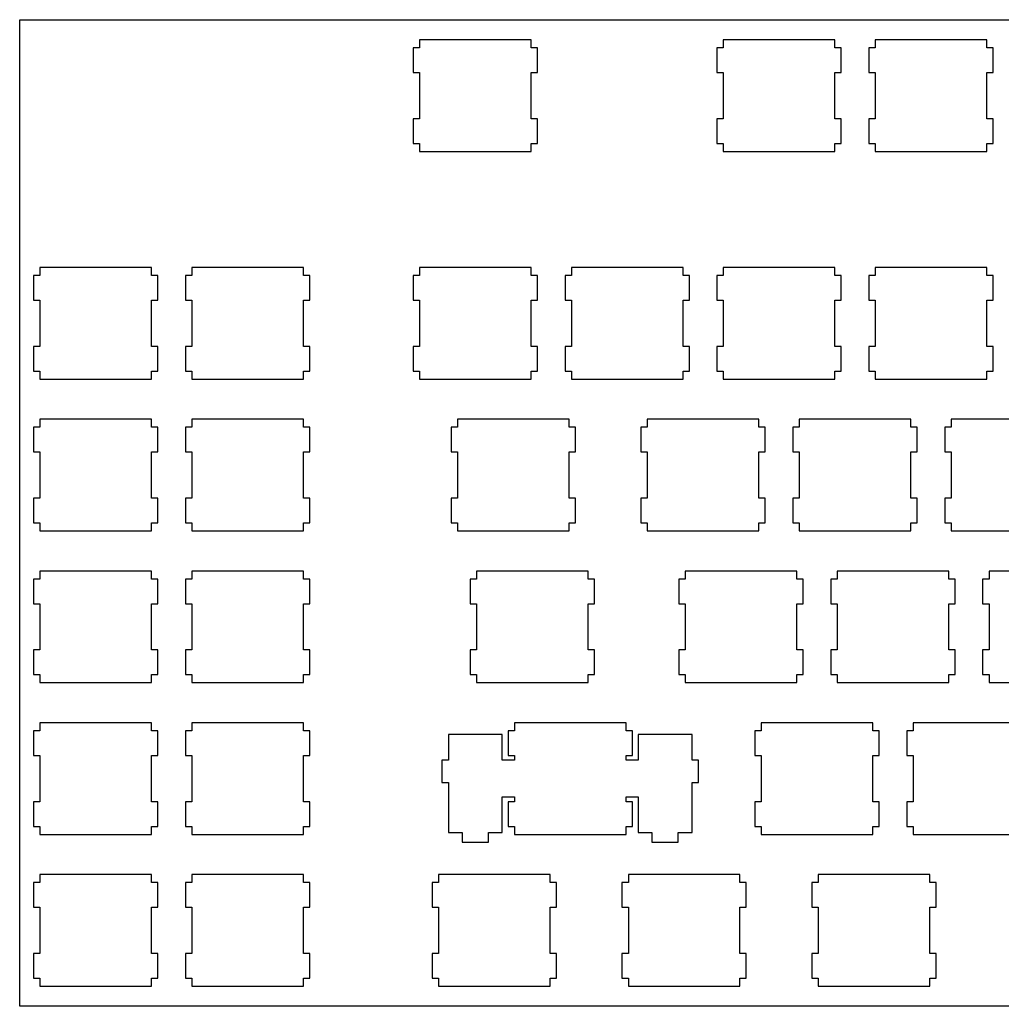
# Model space of a CAD drawing. Extents: x 0 to 476, y 0 to 124.
# Drawn here: x 0.1 to 123.3, y 0.3 to 124.1 of the extents above; entities that cross this region are included whole.
import ezdxf

# ---------------------------------------------------------------- set-up
doc = ezdxf.new("R2010")
doc.units = 0
doc.layers.get('0').update_dxf_attribs({"linetype": 'CONTINUOUS'})

msp = doc.modelspace()

# ---------------------------------------------------------------- linework, layer by layer
at = {"color": 0}
for p, q in [((0.09508, 124.083), (476.345, 124.083)), ((0.09508, 0.25769), (0.09508, 124.083)), ((50.2447, 121.558), (50.2447, 120.558)), ((64.244, 121.558), (50.2447, 121.558)), ((64.244, 120.558), (64.244, 121.558)), ((88.3447, 121.558), (88.3447, 120.558)), ((102.344, 121.558), (88.3447, 121.558)), ((102.344, 120.558), (102.344, 121.558)), ((107.395, 121.558), (107.395, 120.558)), ((121.394, 121.558), (107.395, 121.558)), ((121.394, 120.558), (121.394, 121.558)), ((50.2447, 120.558), (49.4439, 120.558)), ((49.4439, 120.558), (49.4439, 117.458)), ((65.0448, 120.558), (64.244, 120.558)), ((65.0448, 117.458), (65.0448, 120.558)), ((88.3447, 120.558), (87.5439, 120.558)), ((87.5439, 120.558), (87.5439, 117.458)), ((103.145, 120.558), (102.344, 120.558)), ((103.145, 117.458), (103.145, 120.558)), ((107.395, 120.558), (106.594, 120.558)), ((106.594, 120.558), (106.594, 117.458)), ((122.195, 120.558), (121.394, 120.558)), ((122.195, 117.458), (122.195, 120.558)), ((49.4439, 117.458), (50.2447, 117.458)), ((50.2447, 117.458), (50.2447, 111.658)), ((64.244, 111.658), (64.244, 117.458)), ((64.244, 117.458), (65.0448, 117.458)), ((87.5439, 117.458), (88.3447, 117.458)), ((88.3447, 117.458), (88.3447, 111.658)), ((102.344, 111.658), (102.344, 117.458)), ((102.344, 117.458), (103.145, 117.458)), ((106.594, 117.458), (107.395, 117.458)), ((107.395, 117.458), (107.395, 111.658)), ((121.394, 111.658), (121.394, 117.458)), ((121.394, 117.458), (122.195, 117.458)), ((50.2447, 111.658), (49.4439, 111.658)), ((49.4439, 111.658), (49.4439, 108.558)), ((65.0448, 111.658), (64.244, 111.658)), ((65.0448, 108.558), (65.0448, 111.658)), ((88.3447, 111.658), (87.5439, 111.658)), ((87.5439, 111.658), (87.5439, 108.558)), ((103.145, 111.658), (102.344, 111.658)), ((103.145, 108.558), (103.145, 111.658)), ((107.395, 111.658), (106.594, 111.658)), ((106.594, 111.658), (106.594, 108.558)), ((122.195, 111.658), (121.394, 111.658)), ((122.195, 108.558), (122.195, 111.658)), ((49.4439, 108.558), (50.2447, 108.558)), ((50.2447, 108.558), (50.2447, 107.559)), ((64.244, 107.559), (64.244, 108.558)), ((64.244, 108.558), (65.0448, 108.558)), ((87.5439, 108.558), (88.3447, 108.558)), ((88.3447, 108.558), (88.3447, 107.559)), ((102.344, 107.559), (102.344, 108.558)), ((102.344, 108.558), (103.145, 108.558)), ((106.594, 108.558), (107.395, 108.558)), ((107.395, 108.558), (107.395, 107.559)), ((121.394, 107.559), (121.394, 108.558)), ((121.394, 108.558), (122.195, 108.558)), ((50.2447, 107.559), (64.244, 107.559)), ((88.3447, 107.559), (102.344, 107.559)), ((107.395, 107.559), (121.394, 107.559)), ((2.61965, 92.9831), (2.61965, 91.9826)), ((16.6192, 92.9831), (2.61965, 92.9831)), ((16.6192, 91.9826), (16.6192, 92.9831)), ((21.6697, 92.9831), (21.6697, 91.9826)), ((35.669, 92.9831), (21.6697, 92.9831)), ((35.669, 91.9826), (35.669, 92.9831)), ((50.2447, 92.9831), (50.2447, 91.9826)), ((64.244, 92.9831), (50.2447, 92.9831)), ((64.244, 91.9826), (64.244, 92.9831)), ((69.2947, 92.9831), (69.2947, 91.9826)), ((83.294, 92.9831), (69.2947, 92.9831)), ((83.294, 91.9826), (83.294, 92.9831)), ((88.3447, 92.9831), (88.3447, 91.9826)), ((102.344, 92.9831), (88.3447, 92.9831)), ((102.344, 91.9826), (102.344, 92.9831)), ((107.395, 92.9831), (107.395, 91.9826)), ((121.394, 92.9831), (107.395, 92.9831)), ((121.394, 91.9826), (121.394, 92.9831)), ((2.61965, 91.9826), (1.81901, 91.9826)), ((1.81901, 91.9826), (1.81901, 88.8834)), ((17.4198, 91.9826), (16.6192, 91.9826)), ((17.4198, 88.8834), (17.4198, 91.9826)), ((21.6697, 91.9826), (20.869, 91.9826)), ((20.869, 91.9826), (20.869, 88.8834)), ((36.4698, 91.9826), (35.669, 91.9826)), ((36.4698, 88.8834), (36.4698, 91.9826)), ((50.2447, 91.9826), (49.4439, 91.9826)), ((49.4439, 91.9826), (49.4439, 88.8834)), ((65.0448, 91.9826), (64.244, 91.9826)), ((65.0448, 88.8834), (65.0448, 91.9826)), ((69.2947, 91.9826), (68.4939, 91.9826)), ((68.4939, 91.9826), (68.4939, 88.8834)), ((84.0948, 91.9826), (83.294, 91.9826)), ((84.0948, 88.8834), (84.0948, 91.9826)), ((88.3447, 91.9826), (87.5439, 91.9826)), ((87.5439, 91.9826), (87.5439, 88.8834)), ((103.145, 91.9826), (102.344, 91.9826)), ((103.145, 88.8834), (103.145, 91.9826)), ((107.395, 91.9826), (106.594, 91.9826)), ((106.594, 91.9826), (106.594, 88.8834)), ((122.195, 91.9826), (121.394, 91.9826)), ((122.195, 88.8834), (122.195, 91.9826)), ((1.81901, 88.8834), (2.61965, 88.8834)), ((2.61965, 88.8834), (2.61965, 83.0834)), ((16.6192, 83.0834), (16.6192, 88.8834)), ((16.6192, 88.8834), (17.4198, 88.8834)), ((20.869, 88.8834), (21.6697, 88.8834)), ((21.6697, 88.8834), (21.6697, 83.0834)), ((35.669, 83.0834), (35.669, 88.8834)), ((35.669, 88.8834), (36.4698, 88.8834)), ((49.4439, 88.8834), (50.2447, 88.8834)), ((50.2447, 88.8834), (50.2447, 83.0834)), ((64.244, 83.0834), (64.244, 88.8834)), ((64.244, 88.8834), (65.0448, 88.8834)), ((68.4939, 88.8834), (69.2947, 88.8834)), ((69.2947, 88.8834), (69.2947, 83.0834)), ((83.294, 83.0834), (83.294, 88.8834)), ((83.294, 88.8834), (84.0948, 88.8834)), ((87.5439, 88.8834), (88.3447, 88.8834)), ((88.3447, 88.8834), (88.3447, 83.0834)), ((102.344, 83.0834), (102.344, 88.8834)), ((102.344, 88.8834), (103.145, 88.8834)), ((106.594, 88.8834), (107.395, 88.8834)), ((107.395, 88.8834), (107.395, 83.0834)), ((121.394, 83.0834), (121.394, 88.8834)), ((121.394, 88.8834), (122.195, 88.8834)), ((2.61965, 83.0834), (1.81901, 83.0834)), ((1.81901, 83.0834), (1.81901, 79.9828)), ((17.4198, 83.0834), (16.6192, 83.0834)), ((17.4198, 79.9828), (17.4198, 83.0834)), ((21.6697, 83.0834), (20.869, 83.0834)), ((20.869, 83.0834), (20.869, 79.9828)), ((36.4698, 83.0834), (35.669, 83.0834)), ((36.4698, 79.9828), (36.4698, 83.0834)), ((50.2447, 83.0834), (49.4439, 83.0834)), ((49.4439, 83.0834), (49.4439, 79.9828)), ((65.0448, 83.0834), (64.244, 83.0834)), ((65.0448, 79.9828), (65.0448, 83.0834)), ((69.2947, 83.0834), (68.4939, 83.0834)), ((68.4939, 83.0834), (68.4939, 79.9828)), ((84.0948, 83.0834), (83.294, 83.0834)), ((84.0948, 79.9828), (84.0948, 83.0834)), ((88.3447, 83.0834), (87.5439, 83.0834)), ((87.5439, 83.0834), (87.5439, 79.9828)), ((103.145, 83.0834), (102.344, 83.0834)), ((103.145, 79.9828), (103.145, 83.0834)), ((107.395, 83.0834), (106.594, 83.0834)), ((106.594, 83.0834), (106.594, 79.9828)), ((122.195, 83.0834), (121.394, 83.0834)), ((122.195, 79.9828), (122.195, 83.0834)), ((1.81901, 79.9828), (2.61965, 79.9828)), ((2.61965, 79.9828), (2.61965, 78.9838)), ((16.6192, 78.9838), (16.6192, 79.9828)), ((16.6192, 79.9828), (17.4198, 79.9828)), ((20.869, 79.9828), (21.6697, 79.9828)), ((21.6697, 79.9828), (21.6697, 78.9838)), ((35.669, 78.9838), (35.669, 79.9828)), ((35.669, 79.9828), (36.4698, 79.9828)), ((49.4439, 79.9828), (50.2447, 79.9828)), ((50.2447, 79.9828), (50.2447, 78.9838)), ((64.244, 78.9838), (64.244, 79.9828)), ((64.244, 79.9828), (65.0448, 79.9828)), ((68.4939, 79.9828), (69.2947, 79.9828)), ((69.2947, 79.9828), (69.2947, 78.9838)), ((83.294, 78.9838), (83.294, 79.9828)), ((83.294, 79.9828), (84.0948, 79.9828)), ((87.5439, 79.9828), (88.3447, 79.9828)), ((88.3447, 79.9828), (88.3447, 78.9838)), ((102.344, 78.9838), (102.344, 79.9828)), ((102.344, 79.9828), (103.145, 79.9828)), ((106.594, 79.9828), (107.395, 79.9828)), ((107.395, 79.9828), (107.395, 78.9838)), ((121.394, 78.9838), (121.394, 79.9828)), ((121.394, 79.9828), (122.195, 79.9828)), ((2.61965, 78.9838), (16.6192, 78.9838)), ((21.6697, 78.9838), (35.669, 78.9838)), ((50.2447, 78.9838), (64.244, 78.9838)), ((69.2947, 78.9838), (83.294, 78.9838)), ((88.3447, 78.9838), (102.344, 78.9838)), ((107.395, 78.9838), (121.394, 78.9838)), ((2.61965, 73.9331), (2.61965, 72.9326)), ((16.6192, 73.9331), (2.61965, 73.9331)), ((16.6192, 72.9326), (16.6192, 73.9331)), ((21.6697, 73.9331), (21.6697, 72.9326)), ((35.669, 73.9331), (21.6697, 73.9331)), ((35.669, 72.9326), (35.669, 73.9331)), ((55.0072, 73.9331), (55.0072, 72.9326)), ((69.0065, 73.9331), (55.0072, 73.9331)), ((69.0065, 72.9326), (69.0065, 73.9331)), ((78.8197, 73.9331), (78.8197, 72.9326)), ((92.819, 73.9331), (78.8197, 73.9331)), ((92.819, 72.9326), (92.819, 73.9331)), ((97.8697, 73.9331), (97.8697, 72.9326)), ((111.869, 73.9331), (97.8697, 73.9331)), ((111.869, 72.9326), (111.869, 73.9331)), ((116.92, 73.9331), (116.92, 72.9326)), ((130.919, 73.9331), (116.92, 73.9331)), ((2.61965, 72.9326), (1.81901, 72.9326)), ((1.81901, 72.9326), (1.81901, 69.8334)), ((17.4198, 72.9326), (16.6192, 72.9326)), ((17.4198, 69.8334), (17.4198, 72.9326)), ((21.6697, 72.9326), (20.869, 72.9326)), ((20.869, 72.9326), (20.869, 69.8334)), ((36.4698, 72.9326), (35.669, 72.9326)), ((36.4698, 69.8334), (36.4698, 72.9326)), ((55.0072, 72.9326), (54.2064, 72.9326)), ((54.2064, 72.9326), (54.2064, 69.8334)), ((69.8059, 72.9326), (69.0065, 72.9326)), ((69.8059, 69.8334), (69.8059, 72.9326)), ((78.8197, 72.9326), (78.0189, 72.9326)), ((78.0189, 72.9326), (78.0189, 69.8334)), ((93.6198, 72.9326), (92.819, 72.9326)), ((93.6198, 69.8334), (93.6198, 72.9326)), ((97.8697, 72.9326), (97.0689, 72.9326)), ((97.0689, 72.9326), (97.0689, 69.8334)), ((112.67, 72.9326), (111.869, 72.9326)), ((112.67, 69.8334), (112.67, 72.9326)), ((116.92, 72.9326), (116.119, 72.9326)), ((116.119, 72.9326), (116.119, 69.8334)), ((1.81901, 69.8334), (2.61965, 69.8334)), ((2.61965, 69.8334), (2.61965, 64.0334)), ((16.6192, 64.0334), (16.6192, 69.8334)), ((16.6192, 69.8334), (17.4198, 69.8334)), ((20.869, 69.8334), (21.6697, 69.8334)), ((21.6697, 69.8334), (21.6697, 64.0334)), ((35.669, 64.0334), (35.669, 69.8334)), ((35.669, 69.8334), (36.4698, 69.8334)), ((54.2064, 69.8334), (55.0072, 69.8334)), ((55.0072, 69.8334), (55.0072, 64.0334)), ((69.0065, 64.0334), (69.0065, 69.8334)), ((69.0065, 69.8334), (69.8059, 69.8334)), ((78.0189, 69.8334), (78.8197, 69.8334)), ((78.8197, 69.8334), (78.8197, 64.0334)), ((92.819, 64.0334), (92.819, 69.8334)), ((92.819, 69.8334), (93.6198, 69.8334)), ((97.0689, 69.8334), (97.8697, 69.8334)), ((97.8697, 69.8334), (97.8697, 64.0334)), ((111.869, 64.0334), (111.869, 69.8334)), ((111.869, 69.8334), (112.67, 69.8334)), ((116.119, 69.8334), (116.92, 69.8334)), ((116.92, 69.8334), (116.92, 64.0334)), ((2.61965, 64.0334), (1.81901, 64.0334)), ((1.81901, 64.0334), (1.81901, 60.9328)), ((17.4198, 64.0334), (16.6192, 64.0334)), ((17.4198, 60.9328), (17.4198, 64.0334)), ((21.6697, 64.0334), (20.869, 64.0334)), ((20.869, 64.0334), (20.869, 60.9328)), ((36.4698, 64.0334), (35.669, 64.0334)), ((36.4698, 60.9328), (36.4698, 64.0334)), ((55.0072, 64.0334), (54.2064, 64.0334)), ((54.2064, 64.0334), (54.2064, 60.9328)), ((69.8059, 64.0334), (69.0065, 64.0334)), ((69.8059, 60.9328), (69.8059, 64.0334)), ((78.8197, 64.0334), (78.0189, 64.0334)), ((78.0189, 64.0334), (78.0189, 60.9328)), ((93.6198, 64.0334), (92.819, 64.0334)), ((93.6198, 60.9328), (93.6198, 64.0334)), ((97.8697, 64.0334), (97.0689, 64.0334)), ((97.0689, 64.0334), (97.0689, 60.9328)), ((112.67, 64.0334), (111.869, 64.0334)), ((112.67, 60.9328), (112.67, 64.0334)), ((116.92, 64.0334), (116.119, 64.0334)), ((116.119, 64.0334), (116.119, 60.9328)), ((1.81901, 60.9328), (2.61965, 60.9328)), ((2.61965, 60.9328), (2.61965, 59.9338)), ((16.6192, 59.9338), (16.6192, 60.9328)), ((16.6192, 60.9328), (17.4198, 60.9328)), ((20.869, 60.9328), (21.6697, 60.9328)), ((21.6697, 60.9328), (21.6697, 59.9338)), ((35.669, 59.9338), (35.669, 60.9328)), ((35.669, 60.9328), (36.4698, 60.9328)), ((54.2064, 60.9328), (55.0072, 60.9328)), ((55.0072, 60.9328), (55.0072, 59.9338)), ((69.0065, 59.9338), (69.0065, 60.9328)), ((69.0065, 60.9328), (69.8059, 60.9328)), ((78.0189, 60.9328), (78.8197, 60.9328)), ((78.8197, 60.9328), (78.8197, 59.9338)), ((92.819, 59.9338), (92.819, 60.9328)), ((92.819, 60.9328), (93.6198, 60.9328)), ((97.0689, 60.9328), (97.8697, 60.9328)), ((97.8697, 60.9328), (97.8697, 59.9338)), ((111.869, 59.9338), (111.869, 60.9328)), ((111.869, 60.9328), (112.67, 60.9328)), ((116.119, 60.9328), (116.92, 60.9328)), ((116.92, 60.9328), (116.92, 59.9338)), ((2.61965, 59.9338), (16.6192, 59.9338)), ((21.6697, 59.9338), (35.669, 59.9338)), ((55.0072, 59.9338), (69.0065, 59.9338)), ((78.8197, 59.9338), (92.819, 59.9338)), ((97.8697, 59.9338), (111.869, 59.9338)), ((116.92, 59.9338), (130.919, 59.9338)), ((2.61965, 54.8831), (2.61965, 53.8826)), ((16.6192, 54.8831), (2.61965, 54.8831)), ((16.6192, 53.8826), (16.6192, 54.8831)), ((21.6697, 54.8831), (21.6697, 53.8826)), ((35.669, 54.8831), (21.6697, 54.8831)), ((35.669, 53.8826), (35.669, 54.8831)), ((57.3871, 54.8831), (57.3871, 53.8826)), ((71.3878, 54.8831), (57.3871, 54.8831)), ((71.3878, 53.8826), (71.3878, 54.8831)), ((83.5822, 54.8831), (83.5822, 53.8826)), ((97.5815, 54.8831), (83.5822, 54.8831)), ((97.5815, 53.8826), (97.5815, 54.8831)), ((102.632, 54.8831), (102.632, 53.8826)), ((116.632, 54.8831), (102.632, 54.8831)), ((116.632, 53.8826), (116.632, 54.8831)), ((121.682, 54.8831), (121.682, 53.8826)), ((135.682, 54.8831), (121.682, 54.8831)), ((2.61965, 53.8826), (1.81901, 53.8826)), ((1.81901, 53.8826), (1.81901, 50.7834)), ((17.4198, 53.8826), (16.6192, 53.8826)), ((17.4198, 50.7834), (17.4198, 53.8826)), ((21.6697, 53.8826), (20.869, 53.8826)), ((20.869, 53.8826), (20.869, 50.7834)), ((36.4698, 53.8826), (35.669, 53.8826)), ((36.4698, 50.7834), (36.4698, 53.8826)), ((57.3871, 53.8826), (56.5877, 53.8826)), ((56.5877, 53.8826), (56.5877, 50.7834)), ((72.1872, 53.8826), (71.3878, 53.8826)), ((72.1872, 50.7834), (72.1872, 53.8826)), ((83.5822, 53.8826), (82.7814, 53.8826)), ((82.7814, 53.8826), (82.7814, 50.7834)), ((98.3809, 53.8826), (97.5815, 53.8826)), ((98.3809, 50.7834), (98.3809, 53.8826)), ((102.632, 53.8826), (101.831, 53.8826)), ((101.831, 53.8826), (101.831, 50.7834)), ((117.431, 53.8826), (116.632, 53.8826)), ((117.431, 50.7834), (117.431, 53.8826)), ((121.682, 53.8826), (120.881, 53.8826)), ((120.881, 53.8826), (120.881, 50.7834)), ((1.81901, 50.7834), (2.61965, 50.7834)), ((2.61965, 50.7834), (2.61965, 44.9834)), ((16.6192, 44.9834), (16.6192, 50.7834)), ((16.6192, 50.7834), (17.4198, 50.7834)), ((20.869, 50.7834), (21.6697, 50.7834)), ((21.6697, 50.7834), (21.6697, 44.9834)), ((35.669, 44.9834), (35.669, 50.7834)), ((35.669, 50.7834), (36.4698, 50.7834)), ((56.5877, 50.7834), (57.3871, 50.7834)), ((57.3871, 50.7834), (57.3871, 44.9834)), ((71.3878, 44.9834), (71.3878, 50.7834)), ((71.3878, 50.7834), (72.1872, 50.7834)), ((82.7814, 50.7834), (83.5822, 50.7834)), ((83.5822, 50.7834), (83.5822, 44.9834)), ((97.5815, 44.9834), (97.5815, 50.7834)), ((97.5815, 50.7834), (98.3809, 50.7834)), ((101.831, 50.7834), (102.632, 50.7834)), ((102.632, 50.7834), (102.632, 44.9834)), ((116.632, 44.9834), (116.632, 50.7834)), ((116.632, 50.7834), (117.431, 50.7834)), ((120.881, 50.7834), (121.682, 50.7834)), ((121.682, 50.7834), (121.682, 44.9834)), ((2.61965, 44.9834), (1.81901, 44.9834)), ((1.81901, 44.9834), (1.81901, 41.8828)), ((17.4198, 44.9834), (16.6192, 44.9834)), ((17.4198, 41.8828), (17.4198, 44.9834)), ((21.6697, 44.9834), (20.869, 44.9834)), ((20.869, 44.9834), (20.869, 41.8828)), ((36.4698, 44.9834), (35.669, 44.9834)), ((36.4698, 41.8828), (36.4698, 44.9834)), ((57.3871, 44.9834), (56.5877, 44.9834)), ((56.5877, 44.9834), (56.5877, 41.8828)), ((72.1872, 44.9834), (71.3878, 44.9834)), ((72.1872, 41.8828), (72.1872, 44.9834)), ((83.5822, 44.9834), (82.7814, 44.9834)), ((82.7814, 44.9834), (82.7814, 41.8828)), ((98.3809, 44.9834), (97.5815, 44.9834)), ((98.3809, 41.8828), (98.3809, 44.9834)), ((102.632, 44.9834), (101.831, 44.9834)), ((101.831, 44.9834), (101.831, 41.8828)), ((117.431, 44.9834), (116.632, 44.9834)), ((117.431, 41.8828), (117.431, 44.9834)), ((121.682, 44.9834), (120.881, 44.9834)), ((120.881, 44.9834), (120.881, 41.8828)), ((1.81901, 41.8828), (2.61965, 41.8828)), ((2.61965, 41.8828), (2.61965, 40.8838)), ((2.61965, 40.8838), (16.6192, 40.8838)), ((16.6192, 40.8838), (16.6192, 41.8828)), ((16.6192, 41.8828), (17.4198, 41.8828)), ((20.869, 41.8828), (21.6697, 41.8828)), ((21.6697, 41.8828), (21.6697, 40.8838)), ((21.6697, 40.8838), (35.669, 40.8838)), ((35.669, 40.8838), (35.669, 41.8828)), ((35.669, 41.8828), (36.4698, 41.8828)), ((56.5877, 41.8828), (57.3871, 41.8828)), ((57.3871, 41.8828), (57.3871, 40.8838)), ((57.3871, 40.8838), (71.3878, 40.8838)), ((71.3878, 40.8838), (71.3878, 41.8828)), ((71.3878, 41.8828), (72.1872, 41.8828)), ((82.7814, 41.8828), (83.5822, 41.8828)), ((83.5822, 41.8828), (83.5822, 40.8838)), ((83.5822, 40.8838), (97.5815, 40.8838)), ((97.5815, 40.8838), (97.5815, 41.8828)), ((97.5815, 41.8828), (98.3809, 41.8828)), ((101.831, 41.8828), (102.632, 41.8828)), ((102.632, 41.8828), (102.632, 40.8838)), ((102.632, 40.8838), (116.632, 40.8838)), ((116.632, 40.8838), (116.632, 41.8828)), ((116.632, 41.8828), (117.431, 41.8828)), ((120.881, 41.8828), (121.682, 41.8828)), ((121.682, 41.8828), (121.682, 40.8838)), ((121.682, 40.8838), (135.682, 40.8838)), ((2.61965, 34.8327), (1.81901, 34.8327)), ((1.81901, 34.8327), (1.81901, 31.7335)), ((2.61965, 35.833), (2.61965, 34.8327)), ((16.6192, 35.833), (2.61965, 35.833)), ((16.6192, 34.8327), (16.6192, 35.833)), ((17.4198, 34.8327), (16.6192, 34.8327)), ((17.4198, 31.7335), (17.4198, 34.8327)), ((21.6697, 34.8327), (20.869, 34.8327)), ((20.869, 34.8327), (20.869, 31.7335)), ((21.6697, 35.833), (21.6697, 34.8327)), ((35.669, 35.833), (21.6697, 35.833)), ((35.669, 34.8327), (35.669, 35.833)), ((36.4698, 34.8327), (35.669, 34.8327)), ((36.4698, 31.7335), (36.4698, 34.8327)), ((62.151, 34.8327), (61.3502, 34.8327)), ((61.3502, 34.8327), (61.3502, 31.7335)), ((62.151, 35.833), (62.151, 34.8327)), ((76.1503, 35.833), (62.151, 35.833)), ((76.1503, 34.8327), (76.1503, 35.833)), ((76.9511, 34.8327), (76.1503, 34.8327)), ((76.9511, 31.7335), (76.9511, 34.8327)), ((93.1072, 34.8327), (92.3064, 34.8327)), ((92.3064, 34.8327), (92.3064, 31.7335)), ((93.1072, 35.833), (93.1072, 34.8327)), ((107.107, 35.833), (93.1072, 35.833)), ((107.107, 34.8327), (107.107, 35.833)), ((107.906, 34.8327), (107.107, 34.8327)), ((107.906, 31.7335), (107.906, 34.8327)), ((112.157, 34.8327), (111.356, 34.8327)), ((111.356, 34.8327), (111.356, 31.7335)), ((112.157, 35.833), (112.157, 34.8327)), ((126.157, 35.833), (112.157, 35.833)), ((60.6256, 34.3628), (53.8759, 34.3628)), ((53.8759, 34.3628), (53.8759, 31.1326)), ((60.6256, 31.1326), (60.6256, 34.3628)), ((84.4254, 34.3628), (77.676, 34.3628)), ((77.676, 34.3628), (77.676, 31.1326)), ((84.4254, 31.1326), (84.4254, 34.3628)), ((1.81901, 31.7335), (2.61965, 31.7335)), ((2.61965, 31.7335), (2.61965, 25.9333)), ((16.6192, 25.9333), (16.6192, 31.7335)), ((16.6192, 31.7335), (17.4198, 31.7335)), ((20.869, 31.7335), (21.6697, 31.7335)), ((21.6697, 31.7335), (21.6697, 25.9333)), ((35.669, 25.9333), (35.669, 31.7335)), ((35.669, 31.7335), (36.4698, 31.7335)), ((53.8759, 31.1326), (53.0504, 31.1326)), ((53.0504, 31.1326), (53.0504, 28.3338)), ((62.151, 31.1326), (60.6256, 31.1326)), ((61.3502, 31.7335), (62.151, 31.7335)), ((62.151, 31.7335), (62.151, 31.1326)), ((76.1503, 31.1326), (76.1503, 31.7335)), ((76.1503, 31.7335), (76.9511, 31.7335)), ((77.676, 31.1326), (76.1503, 31.1326)), ((85.2509, 31.1326), (84.4254, 31.1326)), ((85.2509, 28.3338), (85.2509, 31.1326)), ((92.3064, 31.7335), (93.1072, 31.7335)), ((93.1072, 31.7335), (93.1072, 25.9333)), ((107.107, 25.9333), (107.107, 31.7335)), ((107.107, 31.7335), (107.906, 31.7335)), ((111.356, 31.7335), (112.157, 31.7335)), ((112.157, 31.7335), (112.157, 25.9333)), ((53.0504, 28.3338), (53.8759, 28.3338)), ((53.8759, 28.3338), (53.8759, 22.0638)), ((84.4254, 22.0638), (84.4254, 28.3338)), ((84.4254, 28.3338), (85.2509, 28.3338)), ((60.6256, 22.0638), (60.6256, 26.5327)), ((60.6256, 26.5327), (62.151, 26.5327)), ((62.151, 26.5327), (62.151, 25.9333)), ((76.1503, 25.9333), (76.1503, 26.5327)), ((76.1503, 26.5327), (77.676, 26.5327)), ((77.676, 26.5327), (77.676, 22.0638)), ((2.61965, 25.9333), (1.81901, 25.9333)), ((1.81901, 25.9333), (1.81901, 22.8327)), ((17.4198, 25.9333), (16.6192, 25.9333)), ((17.4198, 22.8327), (17.4198, 25.9333)), ((21.6697, 25.9333), (20.869, 25.9333)), ((20.869, 25.9333), (20.869, 22.8327)), ((36.4698, 25.9333), (35.669, 25.9333)), ((36.4698, 22.8327), (36.4698, 25.9333)), ((62.151, 25.9333), (61.3502, 25.9333)), ((61.3502, 25.9333), (61.3502, 22.8327)), ((76.9511, 25.9333), (76.1503, 25.9333)), ((76.9511, 22.8327), (76.9511, 25.9333)), ((93.1072, 25.9333), (92.3064, 25.9333)), ((92.3064, 25.9333), (92.3064, 22.8327)), ((107.906, 25.9333), (107.107, 25.9333)), ((107.906, 22.8327), (107.906, 25.9333)), ((112.157, 25.9333), (111.356, 25.9333)), ((111.356, 25.9333), (111.356, 22.8327)), ((1.81901, 22.8327), (2.61965, 22.8327)), ((2.61965, 22.8327), (2.61965, 21.8336)), ((16.6192, 21.8336), (16.6192, 22.8327)), ((16.6192, 22.8327), (17.4198, 22.8327)), ((20.869, 22.8327), (21.6697, 22.8327)), ((21.6697, 22.8327), (21.6697, 21.8336)), ((35.669, 21.8336), (35.669, 22.8327)), ((35.669, 22.8327), (36.4698, 22.8327)), ((61.3502, 22.8327), (62.151, 22.8327)), ((62.151, 22.8327), (62.151, 21.8336)), ((76.1503, 21.8336), (76.1503, 22.8327)), ((76.1503, 22.8327), (76.9511, 22.8327)), ((92.3064, 22.8327), (93.1072, 22.8327)), ((93.1072, 22.8327), (93.1072, 21.8336)), ((107.107, 21.8336), (107.107, 22.8327)), ((107.107, 22.8327), (107.906, 22.8327)), ((111.356, 22.8327), (112.157, 22.8327)), ((112.157, 22.8327), (112.157, 21.8336)), ((2.61965, 21.8336), (16.6192, 21.8336)), ((21.6697, 21.8336), (35.669, 21.8336)), ((53.8759, 22.0638), (55.601, 22.0638)), ((55.601, 22.0638), (55.601, 20.8635)), ((58.9001, 20.8635), (58.9001, 22.0638)), ((58.9001, 22.0638), (60.6256, 22.0638)), ((62.151, 21.8336), (76.1503, 21.8336)), ((77.676, 22.0638), (79.3997, 22.0638)), ((79.3997, 22.0638), (79.3997, 20.8635)), ((82.7003, 20.8635), (82.7003, 22.0638)), ((82.7003, 22.0638), (84.4254, 22.0638)), ((93.1072, 21.8336), (107.107, 21.8336)), ((112.157, 21.8336), (126.157, 21.8336)), ((55.601, 20.8635), (58.9001, 20.8635)), ((79.3997, 20.8635), (82.7003, 20.8635)), ((2.61965, 16.7831), (2.61965, 15.7827)), ((16.6192, 16.7831), (2.61965, 16.7831)), ((16.6192, 15.7827), (16.6192, 16.7831)), ((21.6697, 16.7831), (21.6697, 15.7827)), ((35.669, 16.7831), (21.6697, 16.7831)), ((35.669, 15.7827), (35.669, 16.7831)), ((52.626, 16.7831), (52.626, 15.7827)), ((66.6253, 16.7831), (52.626, 16.7831)), ((66.6253, 15.7827), (66.6253, 16.7831)), ((76.4371, 16.7831), (76.4371, 15.7827)), ((90.4378, 16.7831), (76.4371, 16.7831)), ((90.4378, 15.7827), (90.4378, 16.7831)), ((100.251, 16.7831), (100.251, 15.7827)), ((114.25, 16.7831), (100.251, 16.7831)), ((114.25, 15.7827), (114.25, 16.7831)), ((2.61965, 15.7827), (1.81901, 15.7827)), ((1.81901, 15.7827), (1.81901, 12.6835)), ((17.4198, 15.7827), (16.6192, 15.7827)), ((17.4198, 12.6835), (17.4198, 15.7827)), ((21.6697, 15.7827), (20.869, 15.7827)), ((20.869, 15.7827), (20.869, 12.6835)), ((36.4698, 15.7827), (35.669, 15.7827)), ((36.4698, 12.6835), (36.4698, 15.7827)), ((52.626, 15.7827), (51.8252, 15.7827)), ((51.8252, 15.7827), (51.8252, 12.6835)), ((67.4261, 15.7827), (66.6253, 15.7827)), ((67.4261, 12.6835), (67.4261, 15.7827)), ((76.4371, 15.7827), (75.6377, 15.7827)), ((75.6377, 15.7827), (75.6377, 12.6835)), ((91.2372, 15.7827), (90.4378, 15.7827)), ((91.2372, 12.6835), (91.2372, 15.7827)), ((100.251, 15.7827), (99.4502, 15.7827)), ((99.4502, 15.7827), (99.4502, 12.6835)), ((115.051, 15.7827), (114.25, 15.7827)), ((115.051, 12.6835), (115.051, 15.7827)), ((1.81901, 12.6835), (2.61965, 12.6835)), ((2.61965, 12.6835), (2.61965, 6.88329)), ((16.6192, 6.88329), (16.6192, 12.6835)), ((16.6192, 12.6835), (17.4198, 12.6835)), ((20.869, 12.6835), (21.6697, 12.6835)), ((21.6697, 12.6835), (21.6697, 6.88329)), ((35.669, 6.88329), (35.669, 12.6835)), ((35.669, 12.6835), (36.4698, 12.6835)), ((51.8252, 12.6835), (52.626, 12.6835)), ((52.626, 12.6835), (52.626, 6.88329)), ((66.6253, 6.88329), (66.6253, 12.6835)), ((66.6253, 12.6835), (67.4261, 12.6835)), ((75.6377, 12.6835), (76.4371, 12.6835)), ((76.4371, 12.6835), (76.4371, 6.88329)), ((90.4378, 6.88329), (90.4378, 12.6835)), ((90.4378, 12.6835), (91.2372, 12.6835)), ((99.4502, 12.6835), (100.251, 12.6835)), ((100.251, 12.6835), (100.251, 6.88329)), ((114.25, 6.88329), (114.25, 12.6835)), ((114.25, 12.6835), (115.051, 12.6835)), ((2.61965, 6.88329), (1.81901, 6.88329)), ((1.81901, 6.88329), (1.81901, 3.78273)), ((17.4198, 6.88329), (16.6192, 6.88329)), ((17.4198, 3.78273), (17.4198, 6.88329)), ((21.6697, 6.88329), (20.869, 6.88329)), ((20.869, 6.88329), (20.869, 3.78273)), ((36.4698, 6.88329), (35.669, 6.88329)), ((36.4698, 3.78273), (36.4698, 6.88329)), ((52.626, 6.88329), (51.8252, 6.88329)), ((51.8252, 6.88329), (51.8252, 3.78273)), ((67.4261, 6.88329), (66.6253, 6.88329)), ((67.4261, 3.78273), (67.4261, 6.88329)), ((76.4371, 6.88329), (75.6377, 6.88329)), ((75.6377, 6.88329), (75.6377, 3.78273)), ((91.2372, 6.88329), (90.4378, 6.88329)), ((91.2372, 3.78273), (91.2372, 6.88329)), ((100.251, 6.88329), (99.4502, 6.88329)), ((99.4502, 6.88329), (99.4502, 3.78273)), ((115.051, 6.88329), (114.25, 6.88329)), ((115.051, 3.78273), (115.051, 6.88329)), ((1.81901, 3.78273), (2.61965, 3.78273)), ((2.61965, 3.78273), (2.61965, 2.78364)), ((16.6192, 2.78364), (16.6192, 3.78273)), ((16.6192, 3.78273), (17.4198, 3.78273)), ((20.869, 3.78273), (21.6697, 3.78273)), ((21.6697, 3.78273), (21.6697, 2.78364)), ((35.669, 2.78364), (35.669, 3.78273)), ((35.669, 3.78273), (36.4698, 3.78273)), ((51.8252, 3.78273), (52.626, 3.78273)), ((52.626, 3.78273), (52.626, 2.78364)), ((66.6253, 2.78364), (66.6253, 3.78273)), ((66.6253, 3.78273), (67.4261, 3.78273)), ((75.6377, 3.78273), (76.4371, 3.78273)), ((76.4371, 3.78273), (76.4371, 2.78364)), ((90.4378, 2.78364), (90.4378, 3.78273)), ((90.4378, 3.78273), (91.2372, 3.78273)), ((99.4502, 3.78273), (100.251, 3.78273)), ((100.251, 3.78273), (100.251, 2.78364)), ((114.25, 2.78364), (114.25, 3.78273)), ((114.25, 3.78273), (115.051, 3.78273)), ((2.61965, 2.78364), (16.6192, 2.78364)), ((21.6697, 2.78364), (35.669, 2.78364)), ((52.626, 2.78364), (66.6253, 2.78364)), ((76.4371, 2.78364), (90.4378, 2.78364)), ((100.251, 2.78364), (114.25, 2.78364)), ((476.345, 0.25769), (0.09508, 0.25769))]:
    msp.add_line(p, q, dxfattribs=at)

doc.saveas('drawing.dxf')
